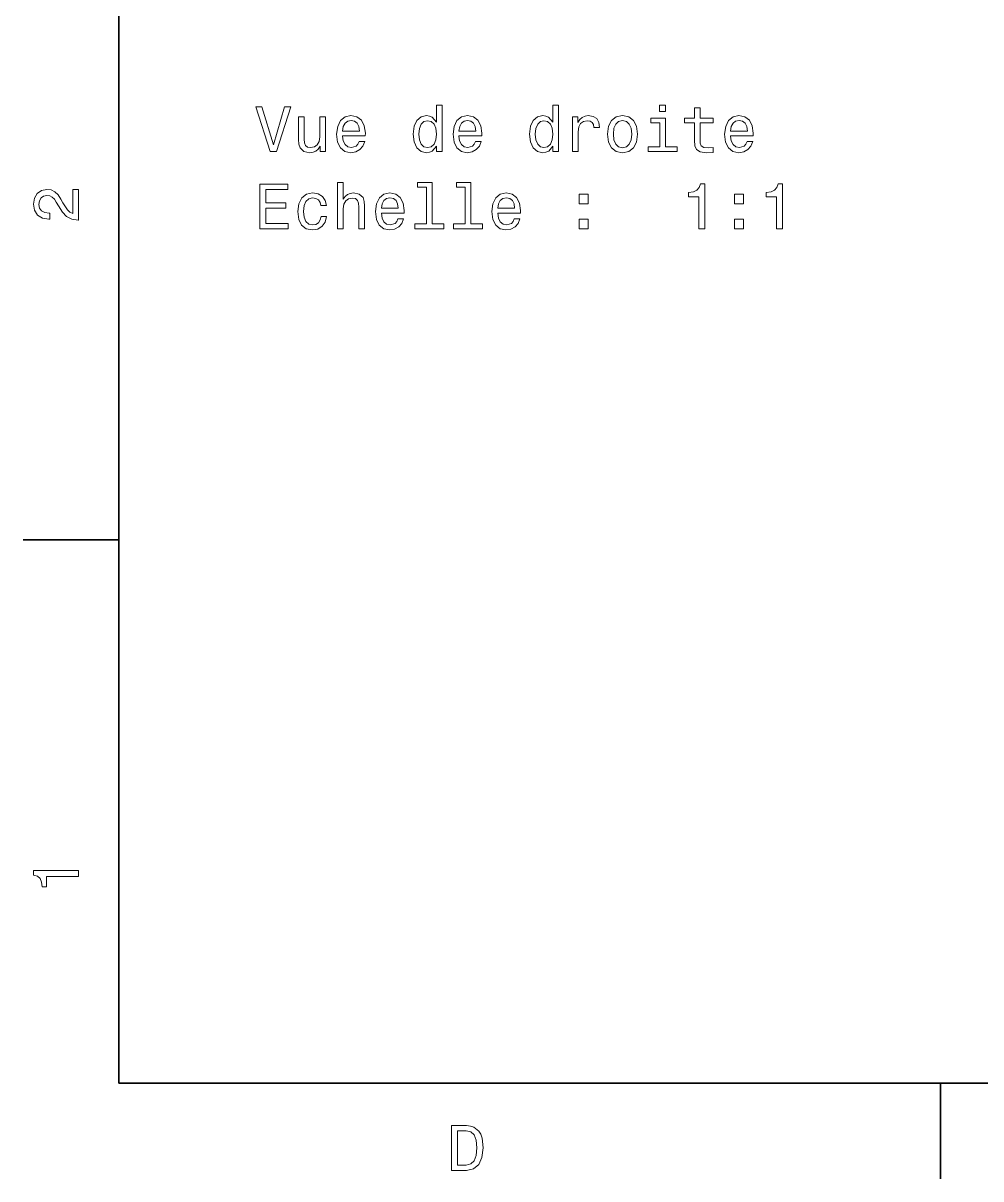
# Model space of a CAD drawing. Extents: x 0 to 297, y 0 to 210.
# Drawn here: x 2.5 to 77.4, y 2.5 to 92.9 of the extents above; entities that cross this region are included whole.
import ezdxf

# ---------------------------------------------------------------- set-up
doc = ezdxf.new("R2010")
doc.units = 0

msp = doc.modelspace()

# ---------------------------------------------------------------- linework, layer by layer
at = {"color": 7, "lineweight": 35}
for p, q in [((10, 200), (10, 10)), ((10, 10), (287, 10))]:
    msp.add_line(p, q, dxfattribs=at)
at = {"color": 7, "lineweight": 35, "ltscale": 0.1875}
for p, q in [((10, 52.5), (2.5, 52.5)), ((74.300003, 10), (74.300003, 2.5))]:
    msp.add_line(p, q, dxfattribs=at)
at = {"color": 7, "lineweight": 13}
for points in [[(22.961195, 86.394424), (22.083673, 83.413879), (21.180937, 86.394424), (20.70183, 86.394424), (21.831512, 82.889381), (22.335835, 82.889381), (23.440302, 86.394424)], [(34.848083, 83.307968), (34.848083, 82.889381), (35.291885, 82.889381), (35.291885, 86.510422), (34.853127, 86.510422), (34.853127, 85.184052), (34.515228, 85.567337), (34.308456, 85.658112), (34.071426, 85.693413), (33.642754, 85.592552), (33.309898, 85.310127), (33.09304, 84.856239), (33.017391, 84.24601), (33.09304, 83.63578), (33.309898, 83.176842), (33.642754, 82.889381), (34.071426, 82.793564), (34.308456, 82.828865), (34.520271, 82.91964)], [(43.956154, 83.307968), (43.956154, 82.889381), (44.399956, 82.889381), (44.399956, 86.510422), (43.961197, 86.510422), (43.961197, 85.184052), (43.623299, 85.567337), (43.416527, 85.658112), (43.179497, 85.693413), (42.750824, 85.592552), (42.417969, 85.310127), (42.201111, 84.856239), (42.125462, 84.24601), (42.201111, 83.63578), (42.417969, 83.176842), (42.750824, 82.889381), (43.179497, 82.793564), (43.416527, 82.828865), (43.628342, 82.91964)], [(52.771713, 86.510422), (52.302692, 86.510422), (52.302692, 86.006096), (52.771713, 86.006096)], [(55.031078, 85.128578), (55.031078, 83.77195), (55.061337, 83.333183), (55.202549, 83.030594), (55.48497, 82.85408), (55.964077, 82.793564), (56.488571, 82.818779), (56.488571, 83.202065), (56.105286, 83.171799), (55.757301, 83.212151), (55.570705, 83.338226), (55.490013, 83.550041), (55.474884, 83.847595), (55.474884, 85.128578), (56.488571, 85.128578), (56.488571, 85.506813), (55.474884, 85.506813), (55.474884, 86.298607), (55.031078, 86.298607), (55.031078, 85.506813), (54.264507, 85.506813), (54.264507, 85.128578)], [(26.163645, 85.597595), (25.719841, 85.597595), (25.719841, 84.034195), (25.669409, 83.671082), (25.523155, 83.408836), (25.296209, 83.247452), (24.998659, 83.197021), (24.761627, 83.237366), (24.610331, 83.358398), (24.524597, 83.56517), (24.504423, 83.857681), (24.504423, 85.597595), (24.060619, 85.597595), (24.060619, 83.817337), (24.075748, 83.459267), (24.17157, 83.161713), (24.464077, 82.889381), (24.933098, 82.793564), (25.185259, 82.828865), (25.402119, 82.91964), (25.588718, 83.075981), (25.740013, 83.302925), (25.740013, 82.889381), (26.163645, 82.889381)], [(27.500101, 84.114883), (29.275318, 84.114883), (29.280361, 84.321655), (29.199669, 84.901627), (28.977766, 85.33535), (28.624741, 85.597595), (28.15572, 85.693413), (27.696787, 85.592552), (27.343761, 85.310127), (27.116816, 84.851196), (27.036123, 84.24601), (27.111773, 83.625694), (27.338718, 83.171799), (27.686699, 82.889381), (28.140591, 82.793564), (28.533962, 82.859123), (28.856728, 83.030594), (29.093761, 83.302925), (29.229927, 83.666039), (28.791168, 83.666039), (28.70039, 83.46431), (28.569263, 83.313011), (28.196066, 83.191978), (27.908602, 83.247452), (27.691744, 83.423965), (27.550533, 83.711426), (27.500101, 84.099754)], [(27.500101, 84.488083), (27.555576, 84.836067), (27.691744, 85.093269), (27.898516, 85.249611), (28.170849, 85.305084), (28.438141, 85.249611), (28.644913, 85.093269), (28.770994, 84.836067), (28.816383, 84.488083)], [(34.147076, 85.294998), (34.439583, 85.224396), (34.661484, 85.02771), (34.79261, 84.699898), (34.84304, 84.24601), (34.79261, 83.787079), (34.661484, 83.459267), (34.439583, 83.257538), (34.147076, 83.191978), (33.869698, 83.257538), (33.657883, 83.459267), (33.51667, 83.792122), (33.471283, 84.24601), (33.51667, 84.694855), (33.657883, 85.022667), (33.869698, 85.224396)], [(36.60817, 84.114883), (38.383385, 84.114883), (38.388428, 84.321655), (38.307739, 84.901627), (38.085838, 85.33535), (37.732811, 85.597595), (37.26379, 85.693413), (36.804855, 85.592552), (36.451828, 85.310127), (36.224884, 84.851196), (36.144192, 84.24601), (36.219841, 83.625694), (36.446785, 83.171799), (36.794769, 82.889381), (37.248657, 82.793564), (37.642033, 82.859123), (37.964798, 83.030594), (38.201828, 83.302925), (38.337997, 83.666039), (37.899239, 83.666039), (37.808456, 83.46431), (37.677334, 83.313011), (37.304138, 83.191978), (37.01667, 83.247452), (36.799812, 83.423965), (36.6586, 83.711426), (36.60817, 84.099754)], [(36.60817, 84.488083), (36.663643, 84.836067), (36.799812, 85.093269), (37.006584, 85.249611), (37.278919, 85.305084), (37.546211, 85.249611), (37.752983, 85.093269), (37.879063, 84.836067), (37.924454, 84.488083)], [(43.255146, 85.294998), (43.547653, 85.224396), (43.769554, 85.02771), (43.900681, 84.699898), (43.951111, 84.24601), (43.900681, 83.787079), (43.769554, 83.459267), (43.547653, 83.257538), (43.255146, 83.191978), (42.977768, 83.257538), (42.765953, 83.459267), (42.624741, 83.792122), (42.579353, 84.24601), (42.624741, 84.694855), (42.765953, 85.022667), (42.977768, 85.224396)], [(45.494339, 82.889381), (45.938141, 82.889381), (45.938141, 84.437653), (45.983528, 84.810852), (46.119698, 85.07814), (46.341599, 85.239525), (46.639153, 85.294998), (46.861053, 85.259697), (47.027481, 85.158836), (47.128342, 84.987366), (47.163647, 84.755379), (47.612495, 84.755379), (47.551975, 85.163879), (47.385548, 85.456383), (47.10817, 85.632896), (46.729927, 85.693413), (46.472725, 85.653069), (46.250824, 85.552208), (46.054138, 85.380737), (45.897797, 85.14875), (45.897797, 85.597595), (45.494339, 85.597595)], [(48.232811, 84.240967), (48.313499, 83.625694), (48.545486, 83.171799), (48.913643, 82.889381), (49.407883, 82.793564), (49.897072, 82.889381), (50.265228, 83.166756), (50.497219, 83.620651), (50.582954, 84.240967), (50.497219, 84.856239), (50.265228, 85.31517), (49.897072, 85.592552), (49.407883, 85.693413), (48.913643, 85.592552), (48.545486, 85.310127), (48.313499, 84.856239)], [(48.686699, 84.24601), (48.732086, 84.699898), (48.873299, 85.02771), (49.100243, 85.229439), (49.407883, 85.300041), (49.710472, 85.229439), (49.93742, 85.032753), (50.078629, 84.699898), (50.129063, 84.24601), (50.078629, 83.787079), (49.93742, 83.454224), (49.710472, 83.252495), (49.407883, 83.186935), (49.100243, 83.252495), (48.873299, 83.454224), (48.732086, 83.787079)], [(52.756584, 83.262581), (52.756584, 85.506813), (51.616814, 85.506813), (51.616814, 85.128578), (52.312782, 85.128578), (52.312782, 83.262581), (51.404999, 83.262581), (51.404999, 82.889381), (53.67445, 82.889381), (53.67445, 83.262581)], [(57.860329, 84.114883), (59.635544, 84.114883), (59.640587, 84.321655), (59.559895, 84.901627), (59.337994, 85.33535), (58.984966, 85.597595), (58.515949, 85.693413), (58.057014, 85.592552), (57.703987, 85.310127), (57.477043, 84.851196), (57.396351, 84.24601), (57.472, 83.625694), (57.698944, 83.171799), (58.046928, 82.889381), (58.500816, 82.793564), (58.894192, 82.859123), (59.216957, 83.030594), (59.453987, 83.302925), (59.590157, 83.666039), (59.151394, 83.666039), (59.060616, 83.46431), (58.929493, 83.313011), (58.556293, 83.191978), (58.268829, 83.247452), (58.051971, 83.423965), (57.910759, 83.711426), (57.860329, 84.099754)], [(57.860329, 84.488083), (57.915802, 84.836067), (58.051971, 85.093269), (58.258743, 85.249611), (58.531078, 85.305084), (58.79837, 85.249611), (59.005142, 85.093269), (59.131222, 84.836067), (59.176609, 84.488083)], [(6.833213, 77.519447), (6.833213, 79.925072), (6.399496, 79.925072), (6.399496, 78.023773), (6.162464, 78.129684), (5.965778, 78.311241), (5.607709, 78.871033), (5.456412, 79.168587), (5.239553, 79.501442), (4.987392, 79.738472), (4.689842, 79.874641), (4.351945, 79.925072), (3.928314, 79.839333), (3.595461, 79.602303), (3.383646, 79.239189), (3.307997, 78.770172), (3.393732, 78.286018), (3.630764, 77.91787), (4.009006, 77.680832), (4.508286, 77.600143), (4.578891, 77.600143), (4.578891, 78.059074), (4.538545, 78.059074), (4.195605, 78.104462), (3.943444, 78.240631), (3.782061, 78.457489), (3.726585, 78.744957), (3.777017, 79.03746), (3.903098, 79.254318), (4.099784, 79.395531), (4.346902, 79.445961), (4.578891, 79.41066), (4.775577, 79.314842), (4.947046, 79.153458), (5.098343, 78.931557), (5.259727, 78.634003), (5.572406, 78.139771), (5.90526, 77.791786), (6.308718, 77.585014), (6.818084, 77.519447)], [(21.024595, 76.842552), (23.243616, 76.842552), (23.243616, 77.266182), (21.488573, 77.266182), (21.488573, 78.45134), (23.051973, 78.45134), (23.051973, 78.869926), (21.488573, 78.869926), (21.488573, 79.918922), (23.20327, 79.918922), (23.20327, 80.342552), (21.024595, 80.342552)], [(25.800533, 78.653069), (26.239294, 78.653069), (26.148516, 79.056526), (25.931656, 79.374252), (25.593761, 79.570938), (25.154999, 79.646584), (24.670849, 79.545723), (24.302694, 79.263298), (24.070705, 78.804367), (23.990013, 78.189095), (24.065662, 77.578865), (24.292608, 77.124969), (24.650677, 76.842552), (25.13987, 76.746735), (25.573587, 76.82238), (25.911484, 77.034195), (26.143473, 77.36705), (26.244337, 77.810852), (25.820705, 77.810852), (25.745056, 77.528435), (25.603848, 77.316612), (25.402119, 77.185493), (25.154999, 77.145149), (24.847363, 77.210709), (24.625462, 77.412437), (24.489294, 77.74025), (24.443905, 78.204224), (24.489294, 78.658112), (24.630505, 78.985924), (24.857449, 79.187653), (25.154999, 79.258255), (25.417248, 79.212868), (25.613934, 79.096878), (25.745056, 78.905235)], [(27.111773, 76.842552), (27.555576, 76.842552), (27.555576, 78.405952), (27.600965, 78.764023), (27.747219, 79.026268), (27.974163, 79.187653), (28.276758, 79.248169), (28.518833, 79.197739), (28.67013, 79.061569), (28.745777, 78.834625), (28.770994, 78.532036), (28.770994, 76.842552), (29.214798, 76.842552), (29.214798, 78.62281), (29.194626, 78.980881), (29.103848, 79.278435), (28.806297, 79.550766), (28.342319, 79.646584), (28.090158, 79.611282), (27.873299, 79.515465), (27.691744, 79.364166), (27.555576, 79.157394), (27.555576, 80.463593), (27.111773, 80.463593)], [(30.536123, 78.068054), (32.31134, 78.068054), (32.316383, 78.274826), (32.235691, 78.854797), (32.01379, 79.288521), (31.660763, 79.550766), (31.191742, 79.646584), (30.732811, 79.545723), (30.379784, 79.263298), (30.15284, 78.804367), (30.072147, 78.199181), (30.147797, 77.578865), (30.374741, 77.124969), (30.722723, 76.842552), (31.176613, 76.746735), (31.569984, 76.812294), (31.892752, 76.983765), (32.129784, 77.256096), (32.265953, 77.619209), (31.82719, 77.619209), (31.736412, 77.41748), (31.605288, 77.266182), (31.23209, 77.145149), (30.944626, 77.200623), (30.727766, 77.377136), (30.586555, 77.664597), (30.536123, 78.052925)], [(34.066383, 80.090393), (34.066383, 77.215752), (33.153557, 77.215752), (33.153557, 76.842552), (35.417969, 76.842552), (35.417969, 77.215752), (34.510185, 77.215752), (34.510185, 80.463593), (33.370419, 80.463593), (33.370419, 80.090393)], [(37.102406, 80.090393), (37.102406, 77.215752), (36.189583, 77.215752), (36.189583, 76.842552), (38.453991, 76.842552), (38.453991, 77.215752), (37.546211, 77.215752), (37.546211, 80.463593), (36.406441, 80.463593), (36.406441, 80.090393)], [(39.644196, 78.068054), (41.419411, 78.068054), (41.424454, 78.274826), (41.343761, 78.854797), (41.121857, 79.288521), (40.768833, 79.550766), (40.299812, 79.646584), (39.840881, 79.545723), (39.487854, 79.263298), (39.26091, 78.804367), (39.180214, 78.199181), (39.255867, 77.578865), (39.482811, 77.124969), (39.830795, 76.842552), (40.284683, 76.746735), (40.678055, 76.812294), (41.000824, 76.983765), (41.237854, 77.256096), (41.37402, 77.619209), (40.935257, 77.619209), (40.844482, 77.41748), (40.713356, 77.266182), (40.340157, 77.145149), (40.052696, 77.200623), (39.835838, 77.377136), (39.694626, 77.664597), (39.644196, 78.052925)], [(55.389149, 76.842552), (55.84808, 76.842552), (55.84808, 80.367767), (55.505142, 80.367767), (55.414364, 80.060135), (55.232807, 79.853363), (54.955429, 79.732323), (54.572144, 79.691978), (54.572144, 79.333908), (55.389149, 79.333908)], [(61.461193, 76.842552), (61.920124, 76.842552), (61.920124, 80.367767), (61.577187, 80.367767), (61.486408, 80.060135), (61.304852, 79.853363), (61.027473, 79.732323), (60.644188, 79.691978), (60.644188, 79.333908), (61.461193, 79.333908)], [(30.536123, 78.441254), (30.591599, 78.789238), (30.727766, 79.04644), (30.93454, 79.202782), (31.206873, 79.258255), (31.474163, 79.202782), (31.680937, 79.04644), (31.807018, 78.789238), (31.852406, 78.441254)], [(39.644196, 78.441254), (39.699669, 78.789238), (39.835838, 79.04644), (40.04261, 79.202782), (40.314941, 79.258255), (40.582233, 79.202782), (40.789005, 79.04644), (40.915085, 78.789238), (40.960476, 78.441254)], [(46.023876, 78.799324), (46.719841, 78.799324), (46.719841, 79.550766), (46.023876, 79.550766)], [(58.167965, 78.799324), (58.86393, 78.799324), (58.86393, 79.550766), (58.167965, 79.550766)], [(46.023876, 76.842552), (46.719841, 76.842552), (46.719841, 77.593994), (46.023876, 77.593994)], [(58.167965, 76.842552), (58.86393, 76.842552), (58.86393, 77.593994), (58.167965, 77.593994)], [(6.833213, 26.159222), (6.833213, 26.618156), (3.307997, 26.618156), (3.307997, 26.275217), (3.615634, 26.184439), (3.822406, 26.002882), (3.943444, 25.725506), (3.98379, 25.34222), (4.341859, 25.34222), (4.341859, 26.159222)], [(37.194958, 6.666787), (36.029972, 6.666787), (36.029972, 3.166787), (37.194958, 3.166787), (37.744667, 3.277738), (38.153168, 3.615634), (38.405331, 4.165346), (38.496109, 4.916787), (38.415417, 5.683357), (38.314552, 5.985951), (38.173344, 6.228026), (37.764839, 6.555836), (37.497551, 6.636527)], [(37.159653, 6.248199), (37.542938, 6.17255), (37.805187, 5.940562), (37.961525, 5.527017), (38.011959, 4.916787), (37.956482, 4.326729), (37.800144, 3.913184), (37.532852, 3.666066), (37.159653, 3.585375), (36.498989, 3.585375), (36.498989, 6.248199)]]:
    msp.add_lwpolyline(points, close=True, dxfattribs=at)

doc.saveas('drawing.dxf')
